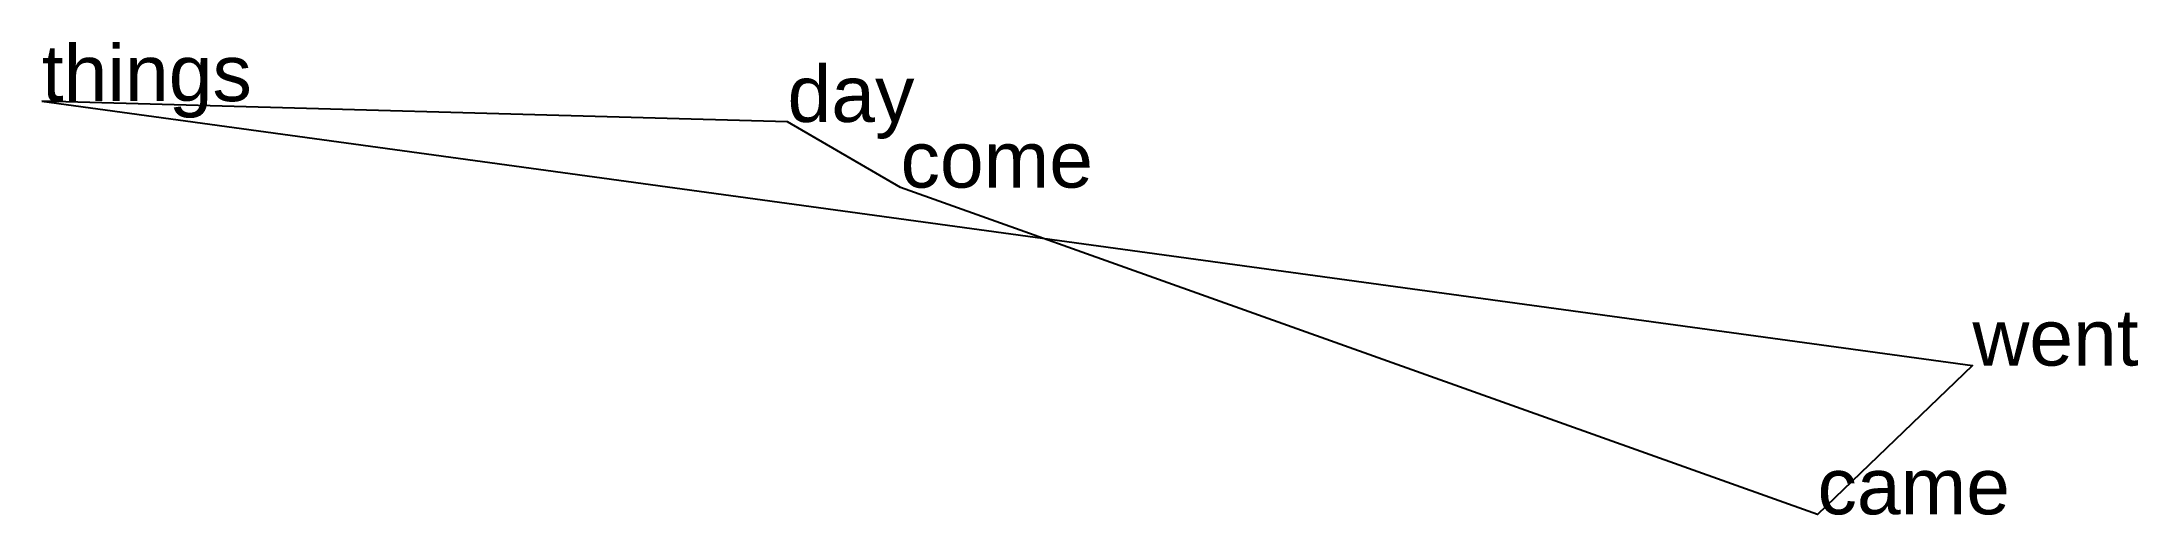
# Model space of a CAD drawing. Extents: x -4.1 to 7.1, y -2.3 to 0.2.
import ezdxf

# ---------------------------------------------------------------- set-up
doc = ezdxf.new("R2010")
doc.units = 0
doc.styles.get("Standard").update_dxf_attribs({"font": 'arial.ttf'})

msp = doc.modelspace()

# ---------------------------------------------------------------- linework, layer by layer
at = {"linetype": 'CONTINUOUS'}
msp.add_polyline3d([(-4.056, -0.131, 0), (6.223, -1.541, 0), (5.398, -2.334, 0), (0.516, -0.592, 0), (-0.086, -0.242, 0), (-4.056, -0.131, 0)], dxfattribs=at)

# ---------------------------------------------------------------- texts
for s, p in [('things', (-4.056, -0.131)), ('day', (-0.086, -0.242)), ('come', (0.516, -0.592)), ('went', (6.223, -1.541)), ('came', (5.398, -2.334))]:
    msp.add_text(s, height=0.3).set_placement(p)

doc.saveas('drawing.dxf')
